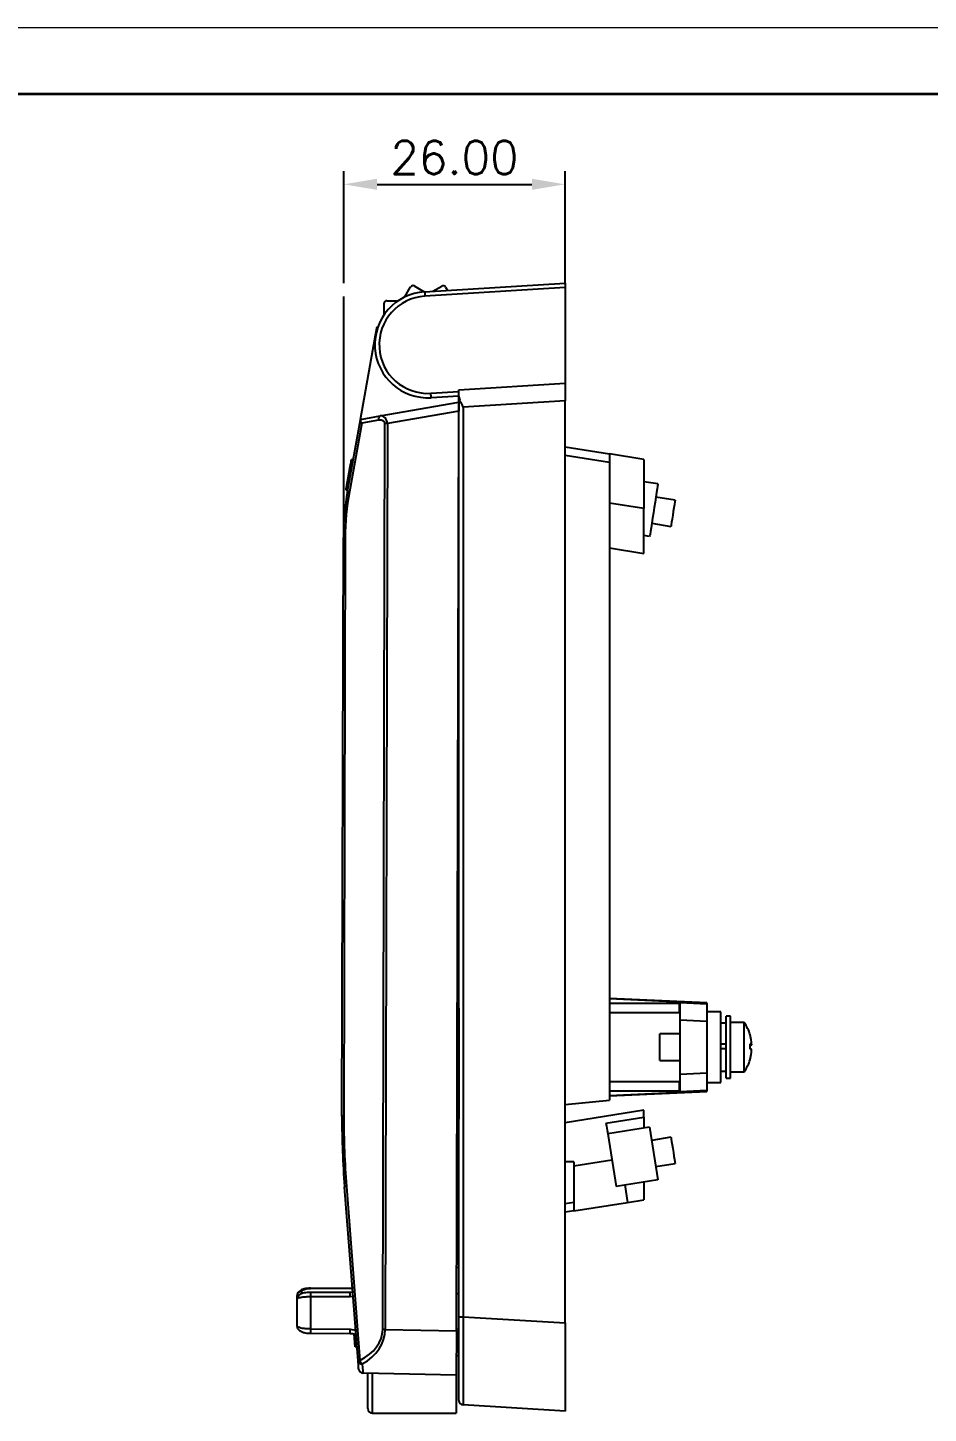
# Model space of a CAD drawing. Header units: millimetres. Extents: x 1222 to 2777, y 555 to 1864.
# Drawn here: x 1412.6 to 1548, y 766.2 to 974.5 of the extents above; entities that cross this region are included whole.
import ezdxf

# ---------------------------------------------------------------- set-up
doc = ezdxf.new("R2010")
doc.units = ezdxf.units.MM
doc.linetypes.add('点画线', pattern=[18, 12, -2, 2, -2])
doc.layers.add('粗实线层', color=7, linetype='Continuous', lineweight=35)
doc.layers.add('细实线层', color=7, linetype='Continuous', lineweight=18)
doc.styles.get("Standard").update_dxf_attribs({"font": 'txt', "bigfont": 'gbcbig.shx'})
doc.dimstyles.new('ISO-25', dxfattribs={"dimtxt": 2.5, "dimasz": 2.5, "dimexe": 1.25, "dimexo": 0.625, "dimtad": 1, "dimtxsty": 'Standard', "dimcen": 2.5, "dimadec": 0, "dimazin": 0, "dimtfac": 1, "dimtmove": 1, "dimatfit": 3, "dimfxl": 1, "dimarcsym": 0})

# ---------------------------------------------------------------- blocks, each defined once
blk = doc.blocks.new('$CAXA_FRAME_13B17AC1$')
at = {"layer": '粗实线层'}
blk.add_line((287, 200), (-287, 200), dxfattribs=at)
at = {"layer": '细实线层'}
blk.add_line((297, 210), (-297, 210), dxfattribs=at)
blk = doc.blocks.new('*D4')
at = {"color": 0, "lineweight": -2, "transparency": 16777216}
for p, q in [((1460.1, 936.15), (1460.1, 953)), ((1493.38, 936.15), (1493.38, 953)), ((1465.1, 951), (1488.38, 951))]:
    blk.add_line(p, q, dxfattribs=at)
at = {"color": 0, "transparency": 16777216}
for points in [[(1465.1, 951.84), (1465.1, 950.17), (1460.1, 951)], [(1488.38, 951.84), (1488.38, 950.17), (1493.38, 951)]]:
    blk.add_solid(points, dxfattribs=at)
at = {"layer": 'Defpoints', "color": 0, "transparency": 16777216}
for p in [(1493.38, 951), (1460.1, 934.15), (1493.38, 934.15)]:
    blk.add_point(p, dxfattribs=at)
at = {"color": 0, "transparency": 16777216, "insert": (1476.74, 955.03), "char_height": 5, "attachment_point": 5}
blk.add_mtext('26.00', dxfattribs=at)

msp = doc.modelspace()

# ---------------------------------------------------------------- hatches: boundary and pattern name
at = {"linetype": '点画线'}
h = msp.add_hatch(dxfattribs=at)
h.set_pattern_fill('ANGLE', color=1, scale=1.686912)
h.set_pattern_definition([(0, (-927.538, -641.726), (0, 11.78308), [8.56951, -3.213567]), (90, (-927.538, -641.726), (-11.78308, 7e-16), [8.56951, -3.213567])])
h.paths.add_polyline_path([(1417.712, 932.105, 1), (1417.4639, 932.105, 1)])

# ---------------------------------------------------------------- linework, layer by layer
at = {"color": 7, "linetype": 'Continuous', "lineweight": 25}
for p, q in [((1469.2861, 934.0779), (1470.1545, 935.5734)), ((1470.7, 935.7181), (1472.1955, 934.8497)), ((1472.2632, 934.8541), (1493.3841, 936.1459)), ((1493.3841, 935.4796), (1472.3038, 934.1902)), ((1473.4887, 934.9291), (1474.8452, 935.7077)), ((1475.39, 935.5603), (1475.6755, 935.0628)), ((1493.3841, 936.1459), (1493.3841, 935.4796)), ((1493.3841, 935.4796), (1493.3841, 921.0861)), ((1466.5595, 933.5098), (1468.2888, 933.5054)), ((1466.155, 931.3824), (1466.1594, 933.1117)), ((1464.8958, 928.3042), (1465.1319, 929.6133)), ((1465.1319, 929.6133), (1465.2417, 929.5935)), ((1462.616, 915.6636), (1464.8958, 928.3042)), ((1477.4212, 920.1098), (1493.3841, 921.0861)), ((1493.3841, 921.0861), (1493.3841, 918.4306)), ((1473.1971, 919.5849), (1477.4212, 919.8432)), ((1477.4212, 919.1769), (1473.2377, 918.921)), ((1477.3858, 919.1747), (1477.3834, 918.2294)), ((1477.4212, 919.1677), (1477.4212, 920.1098)), ((1477.4212, 780.756), (1477.4212, 919.1677)), ((1465.5923, 916.1807), (1477.3834, 918.2294)), ((1477.38, 916.8827), (1466.6647, 915.021)), ((1477.0336, 778.636), (1477.38, 916.8827)), ((1477.3834, 918.2294), (1477.38, 916.8827)), ((1477.3808, 917.1652), (1477.4212, 917.1651)), ((1493.3841, 918.4306), (1478.0457, 917.4925)), ((1478.0457, 917.4925), (1478.0457, 780.756)), ((1493.3841, 779.8178), (1493.3841, 918.4306)), ((1460.6728, 904.8889), (1462.6006, 915.5782)), ((1462.8065, 915.0889), (1460.9459, 904.7718)), ((1462.616, 915.6636), (1465.5923, 916.1807)), ((1465.3247, 915.5264), (1462.8065, 915.0889)), ((1465.9536, 778.8507), (1466.2948, 915.0219)), ((1466.6647, 915.021), (1466.3235, 778.8498)), ((1493.3841, 911.5256), (1500.0353, 910.4721)), ((1500.0353, 910.4721), (1500.0353, 909.1583)), ((1505.2233, 909.6504), (1500.0353, 910.4721)), ((1460.5054, 905.4598), (1461.0721, 908.6017)), ((1461.3339, 908.5545), (1461.0721, 908.6017)), ((1461.1429, 908.9944), (1461.1901, 909.2563)), ((1461.4047, 908.9472), (1461.1429, 908.9944)), ((1461.4519, 909.209), (1461.1901, 909.2563)), ((1461.5228, 909.6018), (1461.2609, 909.649)), ((1500.0353, 909.1583), (1493.3841, 910.2117)), ((1500.0353, 909.1583), (1500.0353, 813.3221)), ((1505.2233, 909.6504), (1505.2233, 902.2429)), ((1507.3388, 905.9483), (1505.2233, 906.2834)), ((1460.6964, 905.0199), (1460.4346, 905.0671)), ((1460.5054, 905.4598), (1460.7672, 905.4126)), ((1505.2233, 895.5088), (1505.2233, 902.2429)), ((1509.9171, 903.5197), (1507.0266, 903.9775)), ((1506.4023, 900.0359), (1509.2928, 899.5781)), ((1459.8213, 810.892), (1460.0393, 897.9059)), ((1460.3229, 897.9052), (1460.1049, 810.8913)), ((1506.0902, 898.0651), (1505.2233, 898.2024)), ((1500.0353, 896.3305), (1505.2233, 895.5088)), ((1477.4212, 827.1407), (1477.3373, 793.668)), ((1514.6687, 827.9283), (1500.0353, 828.6129)), ((1500.0353, 828.5934), (1510.678, 828.0955)), ((1510.5739, 827.8295), (1500.0353, 827.8295)), ((1510.5739, 826.4992), (1510.5739, 827.8295)), ((1510.5739, 827.8295), (1510.678, 827.8295)), ((1510.678, 827.9949), (1510.678, 828.0955)), ((1510.678, 827.9949), (1514.6687, 827.8128)), ((1510.678, 825.3317), (1510.678, 827.9949)), ((1514.6687, 827.9283), (1514.6687, 827.8128)), ((1514.6687, 827.8128), (1514.6687, 825.1496)), ((1500.0353, 826.4992), (1510.5739, 826.4992)), ((1510.5739, 826.4992), (1510.678, 826.4992)), ((1514.6687, 825.1496), (1510.678, 825.3317)), ((1510.678, 817.2225), (1510.678, 825.3317)), ((1516.7971, 826.5981), (1514.6687, 826.5981)), ((1514.6687, 825.1496), (1514.6687, 817.4046)), ((1516.7971, 815.9561), (1516.7971, 826.5981)), ((1518.2603, 825.9329), (1517.5952, 825.9329)), ((1517.5952, 816.6213), (1517.5952, 825.9329)), ((1518.2603, 816.6213), (1518.2603, 825.9329)), ((1520.3122, 825.0018), (1518.2603, 825.0018)), ((1520.3122, 817.5524), (1520.3122, 825.0018)), ((1510.678, 823.2725), (1507.6184, 823.2725)), ((1507.6184, 819.2817), (1507.6184, 823.2725)), ((1517.5952, 824.8688), (1516.7971, 824.8688)), ((1517.5952, 821.7161), (1516.7971, 821.7161)), ((1516.7971, 821.0776), (1517.5952, 821.0776)), ((1521.1844, 821.7218), (1521.3951, 821.7218)), ((1507.6184, 819.2817), (1510.678, 819.2817)), ((1510.678, 817.2225), (1514.6687, 817.4046)), ((1510.678, 814.5593), (1510.678, 817.2225)), ((1514.6687, 817.4046), (1514.6687, 814.7414)), ((1516.7971, 817.6855), (1517.5952, 817.6855)), ((1517.5952, 816.6213), (1518.2603, 816.6213)), ((1518.2603, 817.5524), (1520.3122, 817.5524)), ((1510.5739, 816.055), (1500.0353, 816.055)), ((1500.0353, 814.7247), (1510.5739, 814.7247)), ((1500.0353, 813.9413), (1514.6687, 814.6259)), ((1510.5739, 814.7247), (1510.5739, 816.055)), ((1510.5739, 816.055), (1510.678, 816.055)), ((1510.5739, 814.7247), (1510.678, 814.7247)), ((1514.6687, 814.7414), (1510.678, 814.5593)), ((1510.678, 814.4587), (1510.678, 814.5593)), ((1514.6687, 815.9561), (1516.7971, 815.9561)), ((1514.6687, 814.7414), (1514.6687, 814.6259)), ((1493.3841, 812.6416), (1500.0353, 813.3221)), ((1510.678, 814.4587), (1500.0353, 813.9608)), ((1505.2233, 811.7905), (1493.3841, 809.9154)), ((1499.5251, 809.868), (1505.2233, 810.7705)), ((1505.2233, 810.7705), (1505.2233, 811.7905)), ((1505.2233, 810.7705), (1505.2233, 809.0969)), ((1506.0902, 809.2342), (1499.7837, 808.2353)), ((1506.0902, 809.2342), (1507.3388, 801.351)), ((1499.7837, 808.2353), (1501.0322, 800.3521)), ((1509.2928, 807.7212), (1506.4023, 807.2634)), ((1494.7144, 804.053), (1493.3841, 804.053)), ((1494.7144, 804.053), (1494.7144, 797.9717)), ((1507.0266, 803.3218), (1509.9171, 803.7796)), ((1462.2422, 774.1242), (1460.2172, 800.2976)), ((1460.4988, 800.3499), (1462.5238, 774.1765)), ((1507.3388, 801.351), (1501.0322, 800.3521)), ((1502.3461, 800.5602), (1502.7623, 797.9325)), ((1505.2233, 801.0159), (1505.2233, 798.3223)), ((1493.3841, 797.761), (1494.7144, 797.9717)), ((1494.7144, 797.9717), (1494.7144, 796.6578)), ((1494.7144, 796.6578), (1502.7623, 797.9325)), ((1502.7623, 797.9325), (1505.2233, 798.3223)), ((1494.7144, 796.6578), (1493.3841, 796.4471)), ((1477.3357, 793.0029), (1477.0696, 793.0035)), ((1477.0713, 793.6687), (1477.3373, 793.668)), ((1477.3373, 793.668), (1477.3357, 793.0029)), ((1477.0575, 788.1808), (1477.4212, 788.1799)), ((1453.091, 779.3439), (1453.1012, 783.41)), ((1453.1012, 783.41), (1453.1025, 783.954)), ((1455.0974, 783.7346), (1455.0853, 778.9048)), ((1461.0834, 783.7196), (1455.0974, 783.7346)), ((1461.0851, 784.4021), (1455.0991, 784.4171)), ((1461.3996, 785.015), (1455.1006, 785.0308)), ((1461.4448, 784.4302), (1461.0846, 784.4171)), ((1477.4212, 780.756), (1478.0457, 780.756)), ((1477.4212, 768.1422), (1477.4212, 780.756)), ((1478.0457, 780.756), (1493.3841, 779.8178)), ((1493.3841, 779.8178), (1493.3841, 766.5402)), ((1455.0836, 778.2571), (1461.0697, 778.2421)), ((1455.0853, 778.9048), (1461.0713, 778.8898)), ((1461.8119, 776.2362), (1461.6628, 778.1633)), ((1466.3235, 778.8498), (1477.0336, 778.636)), ((1477.0336, 778.636), (1477.017, 771.9858)), ((1461.8119, 776.2362), (1462.0772, 776.2567)), ((1477.4212, 774.8775), (1477.0242, 774.8785)), ((1477.017, 771.9858), (1462.9883, 772.2658)), ((1477.017, 771.9858), (1477.0026, 766.2319)), ((1493.3841, 766.5402), (1478.0457, 767.4784)), ((1464.3653, 766.2636), (1477.0026, 766.2319))]:
    msp.add_line(p, q, dxfattribs=at)
msp.add_line((1460.1029, 900.061), (1460.1029, 934.147))
at = {"color": 8, "linetype": 'Continuous', "lineweight": 25}
for p, q in [((1477.4212, 916.4999), (1477.3791, 916.5001)), ((1505.2233, 902.2429), (1500.0353, 903.0646)), ((1521.1843, 821.7225), (1521.3928, 821.7225)), ((1521.3928, 821.6284), (1521.188, 821.6284)), ((1521.3928, 820.4568), (1521.3869, 820.4568)), ((1500.4079, 804.2937), (1494.7144, 803.3919)), ((1453.7693, 784.5899), (1453.7681, 784.1363)), ((1461.4022, 784.9806), (1455.1005, 784.9964)), ((1461.4944, 783.7891), (1461.0834, 783.7196)), ((1477.4212, 784.1892), (1477.0475, 784.1901)), ((1461.0713, 778.8898), (1461.8844, 778.748)), ((1477.0342, 778.8692), (1477.4212, 778.8682))]:
    msp.add_line(p, q, dxfattribs=at)
at = {"color": 7, "linetype": 'Continuous', "lineweight": 25, "flags": 128}
for points in [[(1472.2632, 934.8541), (1472.264, 934.8414), (1472.2663, 934.8036), (1472.2701, 934.7422), (1472.2751, 934.6597), (1472.2813, 934.5591), (1472.2883, 934.4443), (1472.2959, 934.3198), (1472.3038, 934.1902)], [(1473.2377, 918.921), (1473.237, 918.9338), (1473.2347, 918.9715), (1473.2309, 919.0329), (1473.2259, 919.1155), (1473.2197, 919.2161), (1473.2127, 919.3308), (1473.2051, 919.4554), (1473.1971, 919.5849)], [(1462.6006, 915.5782), (1462.6091, 915.6252), (1462.6143, 915.6539), (1462.616, 915.6636)], [(1465.5923, 916.1807), (1465.5262, 916.1579), (1465.4662, 916.1137), (1465.4142, 916.0496), (1465.3721, 915.9679), (1465.3413, 915.8713), (1465.3228, 915.763), (1465.3172, 915.6468), (1465.3247, 915.5264)], [(1466.6647, 915.021), (1466.6154, 915.0211), (1466.5665, 915.0212), (1466.5182, 915.0213), (1466.4707, 915.0214), (1466.4244, 915.0216), (1466.3795, 915.0217), (1466.3362, 915.0218), (1466.2948, 915.0219)], [(1461.0721, 908.6017), (1461.0859, 908.6783), (1461.0992, 908.752), (1461.1114, 908.8199), (1461.1221, 908.8794), (1461.1309, 908.9283), (1461.1375, 908.9645), (1461.1415, 908.9869), (1461.1429, 908.9944)], [(1461.1901, 909.2563), (1461.2039, 909.3329), (1461.2172, 909.4066), (1461.2295, 909.4745), (1461.2402, 909.534), (1461.249, 909.5828), (1461.2555, 909.6191), (1461.2596, 909.6415), (1461.2609, 909.649)], [(1460.4346, 905.0671), (1460.4359, 905.0746), (1460.44, 905.097), (1460.4465, 905.1333), (1460.4553, 905.1821), (1460.4661, 905.2416), (1460.4783, 905.3095), (1460.4916, 905.3832), (1460.5054, 905.4598)], [(1507.3388, 905.9483), (1507.3251, 905.8622), (1507.2848, 905.6075), (1507.2195, 905.1955), (1507.1322, 904.6442), (1507.0266, 903.9775), (1506.9074, 903.2247), (1506.7797, 902.4187), (1506.6492, 901.5947), (1506.5216, 900.7887), (1506.4023, 900.0359), (1506.2968, 899.3693), (1506.2094, 898.8179), (1506.1442, 898.4059), (1506.1038, 898.1513), (1506.0902, 898.0651)], [(1509.9171, 903.5197), (1509.9086, 903.4661), (1509.8738, 903.2463), (1509.8151, 902.8757), (1509.7377, 902.3872), (1509.6486, 901.8242), (1509.5555, 901.2368), (1509.4669, 900.6771), (1509.3905, 900.1948), (1509.3332, 899.8329), (1509.3, 899.6235), (1509.2928, 899.5781)], [(1460.3229, 897.9052), (1460.2605, 897.9053), (1460.2044, 897.9055), (1460.1555, 897.9056), (1460.1145, 897.9057), (1460.0819, 897.9058), (1460.0584, 897.9058), (1460.0441, 897.9059), (1460.0393, 897.9059)], [(1460.1049, 810.8913), (1460.0424, 810.8914), (1459.9863, 810.8916), (1459.9374, 810.8917), (1459.8964, 810.8918), (1459.8639, 810.8919), (1459.8403, 810.8919), (1459.8261, 810.892), (1459.8213, 810.892)], [(1499.5251, 809.868), (1499.6017, 809.3842), (1499.6912, 808.819), (1499.7837, 808.2353)], [(1509.2928, 807.7212), (1509.3013, 807.6675), (1509.3361, 807.4477), (1509.3948, 807.0771), (1509.4722, 806.5886), (1509.5614, 806.0257), (1509.6544, 805.4382), (1509.7431, 804.8785), (1509.8194, 804.3963), (1509.8768, 804.0344), (1509.9099, 803.8249), (1509.9171, 803.7796)], [(1466.3235, 778.8498), (1466.2742, 778.8499), (1466.2253, 778.85), (1466.177, 778.8501), (1466.1295, 778.8502), (1466.0832, 778.8504), (1466.0383, 778.8505), (1465.995, 778.8506), (1465.9536, 778.8507)], [(1462.3385, 772.8795), (1462.3274, 773.0223), (1462.2948, 773.4439), (1462.2422, 774.1242)], [(1463.7019, 766.9304), (1463.7019, 766.9526), (1463.7024, 767.1302), (1463.7032, 767.4833), (1463.7045, 768.0075), (1463.7063, 768.6964), (1463.7084, 769.5418), (1463.7109, 770.5334), (1463.7137, 771.6589), (1463.7152, 772.2513)]]:
    msp.add_lwpolyline(points, dxfattribs=at)
at = {"color": 8, "linetype": 'Continuous', "lineweight": 25, "flags": 128}
for points in [[(1455.0991, 784.4171), (1455.099, 784.4044), (1455.0989, 784.3566), (1455.0987, 784.2761), (1455.0984, 784.1672), (1455.0981, 784.0357), (1455.0978, 783.8889), (1455.0974, 783.7346)], [(1455.1006, 785.0308), (1455.1006, 785.0281), (1455.1005, 784.9964)], [(1461.0834, 783.7196), (1461.0838, 783.8739), (1461.0842, 784.0207), (1461.0845, 784.1522), (1461.0848, 784.2611), (1461.085, 784.3416), (1461.0851, 784.3894), (1461.0851, 784.4021)], [(1455.0853, 778.9048), (1455.0849, 778.7514), (1455.0845, 778.6073), (1455.0842, 778.4803), (1455.0839, 778.3773), (1455.0838, 778.3039), (1455.0837, 778.2639), (1455.0836, 778.2572)], [(1461.0697, 778.2421), (1461.0697, 778.2489), (1461.0698, 778.2889), (1461.07, 778.3623), (1461.0703, 778.4653), (1461.0706, 778.5923), (1461.0709, 778.7364), (1461.0713, 778.8898)], [(1464.3803, 772.238), (1464.3771, 770.9884), (1464.3743, 769.8613), (1464.3718, 768.8697), (1464.3697, 768.0252), (1464.368, 767.3376), (1464.3667, 766.8147), (1464.3658, 766.4628), (1464.3654, 766.2858), (1464.3653, 766.2636)]]:
    msp.add_lwpolyline(points, dxfattribs=at)
at = {"color": 7, "linetype": 'Continuous', "lineweight": 25}
for centre, radius, start, end in [((1470.4996, 935.373), 0.3991, 59.856432, 149.856432), ((1475.0439, 935.3616), 0.3991, 29.856432, 119.856432), ((1472.7505, 926.8876), 7.9814, 93.5, 273.5), ((1472.7505, 926.8876), 7.3163, 93.5, 273.5), ((1466.5585, 933.1107), 0.3991, 89.856432, 179.856432), ((1499.9464, 897.8059), 39.9072, 169.776508, 179.856432), ((1499.5649, 897.8068), 39.2421, 169.776508, 179.856432), ((1460.991, 905.254), 0.4842, 228.924388, 264.654841), ((1514.8017, 821.2771), 6.6512, 16.126792, 34.055798), ((1521.1699, 823.1168), 0.0223, 332.568585, 59.370551), ((1514.8233, 821.3004), 6.6177, 6.916843, 16.103246), ((1513.7644, 821.3855), 7.4276, 356.925481, 3.074519), ((1521.016, 820.8185), 0.9795, 67.374884, 80.283572), ((1521.0161, 822.5323), 0.9792, 279.714696, 292.626848), ((1521.016, 820.0217), 0.9794, 67.375406, 80.284288), ((1513.7109, 821.1687), 7.481, 358.595612, 0.830194), ((1514.8017, 821.2771), 6.6512, 325.944202, 343.873208), ((1514.8232, 821.3008), 6.6178, 343.896777, 353.083081), ((1514.8233, 821.2538), 6.6177, 343.896754, 353.083157), ((1521.1442, 819.4358), 0.0474, 352.54463, 38.485927), ((1592.8449, 810.5586), 133.0241, 179.856432, 184.424002), ((1592.4634, 810.5596), 132.359, 179.856432, 184.424002), ((1460.5255, 799.4211), 0.9291, 91.644589, 109.379751), ((1453.7542, 783.9383), 0.6518, 88.672637, 178.622324), ((1462.5504, 773.2483), 0.9286, 91.639673, 109.384667), ((1462.8247, 774.2391), 0.5938, 191.158138, 276.091419), ((1463.0016, 772.9308), 0.6651, 184.424002, 268.856432), ((1463.5796, 774.5152), 1.1088, 197.784231, 231.389207), ((1464.367, 766.9287), 0.6651, 179.856432, 269.856432), ((1478.0863, 768.1422), 0.6651, 180, 266.5)]:
    msp.add_arc(centre, radius, start, end, dxfattribs=at)
for centre, major_axis, ratio, start_param, end_param in [((1463.188, 915.0879), (-0.5542, 0.5578), 0.36546061, 0.25016585, 1.22086456), ((1465.32, 914.8505), (0.9535, 0.309), 0.65498378, 6.07231723, 7.64008297), ((1465.7015, 914.8495), (0.0248, 1.3416), 0.72254379, 4.85387704, 6.42164278), ((1478.0863, 780.8031), (0.0406, 13.3248), 0.0030365, 1.57434682, 3.14141622), ((1457.1851, 779.0275), (8.7659, -0.3119), 0.68235388, 5.39127423, 6.30574645), ((1457.5666, 779.0266), (8.7525, -0.3668), 0.75911948, 5.39728749, 6.31175972), ((1462.5377, 778.9274), (-0.4507, 6.6615), 0.00173165, 2.48542122, 3.14144073)]:
    msp.add_ellipse(centre, major_axis=major_axis, ratio=ratio, start_param=start_param, end_param=end_param, dxfattribs=at)
for points, knots in [([(1477.4212, 919.1677), (1477.4393, 919.0224), (1477.4848, 918.6571), (1477.7475, 918.0837), (1477.9557, 917.6678), (1478.0439, 917.496), (1478.0457, 917.4925)], [0, 0, 0, 0, 0.27948552, 0.70283811, 0.99389091, 1, 1, 1, 1]), ([(1521.3928, 821.7225), (1521.3977, 821.7242), (1521.4074, 821.7276), (1521.4136, 821.7884), (1521.4124, 821.8828), (1521.4047, 821.9919), (1521.3963, 822.0664), (1521.3928, 822.0974)], [0, 0, 0, 0, 0.213494795, 0.427068777, 0.638956654, 0.85011448, 1, 1, 1, 1]), ([(1521.4112, 821.7044), (1521.4112, 821.704), (1521.4108, 821.6722), (1521.4044, 821.6435), (1521.3962, 821.6329), (1521.3928, 821.6284)], [0, 0, 0, 0, 0.00720282, 0.58784472, 1, 1, 1, 1]), ([(1521.3928, 820.5039), (1521.3977, 820.5485), (1521.4074, 820.6378), (1521.4136, 820.7608), (1521.4124, 820.8565), (1521.4047, 820.9122), (1521.3963, 820.9218), (1521.3928, 820.9258)], [0, 0, 0, 0, 0.21349616, 0.42706764, 0.63895891, 0.85011242, 1, 1, 1, 1]), ([(1455.099, 784.4116), (1455.0114, 784.4127), (1454.758, 784.416), (1454.3511, 784.372), (1453.9121, 784.2816), (1453.5863, 784.1574), (1453.3168, 783.9641), (1453.157, 783.7197), (1453.0821, 783.5137), (1453.1026, 783.414), (1453.1033, 783.4107)], [0, 0, 0, 0, 0.09148715, 0.26453384, 0.44181175, 0.63943033, 0.76961288, 0.88302518, 0.99610406, 1, 1, 1, 1]), ([(1455.0974, 783.7346), (1454.9768, 783.7337), (1454.6299, 783.7312), (1454.0741, 783.6951), (1453.5392, 783.6189), (1453.172, 783.5178), (1453.1248, 783.4459), (1453.1012, 783.41)], [0, 0, 0, 0, 0.11482149, 0.33037031, 0.55279798, 0.77676718, 1, 1, 1, 1]), ([(1455.1001, 785.0307), (1454.9341, 785.026), (1454.598, 785.0164), (1454.1252, 784.9332), (1453.7386, 784.8069), (1453.4425, 784.6369), (1453.2268, 784.4046), (1453.106, 784.1638), (1453.1157, 784.0062), (1453.1188, 783.956)], [0, 0, 0, 0, 0.172625, 0.34956393, 0.53657633, 0.6941827, 0.81731861, 0.94178896, 1, 1, 1, 1]), ([(1453.7693, 784.5899), (1453.7782, 784.6236), (1453.7985, 784.7006), (1453.977, 784.8157), (1454.279, 784.9155), (1454.6668, 784.9839), (1454.9557, 784.9922), (1455.1005, 784.9964)], [0, 0, 0, 0, 0.166894995, 0.382054032, 0.589796251, 0.794473305, 1, 1, 1, 1]), ([(1453.0979, 779.3392), (1453.0957, 779.3268), (1453.0755, 779.2111), (1453.1572, 778.9982), (1453.3173, 778.7616), (1453.5431, 778.5858), (1453.8483, 778.4376), (1454.2523, 778.3281), (1454.6939, 778.2646), (1454.97, 778.2628), (1455.0837, 778.2621)], [0, 0, 0, 0, 0.01471336, 0.1369843, 0.25015188, 0.36994313, 0.51649708, 0.71321749, 0.88199322, 1, 1, 1, 1]), ([(1455.0853, 778.9048), (1454.8682, 778.9101), (1454.4351, 778.9207), (1453.8539, 778.9954), (1453.4013, 779.1031), (1453.1341, 779.2262), (1453.1041, 779.3081), (1453.091, 779.3439)], [0, 0, 0, 0, 0.20595238, 0.41077454, 0.61834, 0.8332049, 1, 1, 1, 1]), ([(1461.0682, 778.2353), (1461.2521, 778.2303), (1461.5525, 778.2223), (1461.8297, 778.1102), (1461.9371, 778.0667)], [0, 0, 0, 0, 0.61225019, 1, 1, 1, 1])]:
    msp.add_open_spline(points, degree=3, knots=knots, dxfattribs=at)

# ---------------------------------------------------------------- block references
at = {"layer": '粗实线层'}
msp.add_blockref('$CAXA_FRAME_13B17AC1$', (1518.6498, 764.5486), dxfattribs=at)

# ---------------------------------------------------------------- dimensions: what is measured, and where the dimension line sits
dim = msp.add_linear_dim(base=(1493.3841, 951.0025), p1=(1460.1029, 934.147), p2=(1493.3841, 934.147), text='26.00', dimstyle='ISO-25', override={"dimtxt": 5, "dimasz": 5, "dimexe": 2, "dimexo": 2, "dimgap": 1.524, "dimlfac": 2, "dimzin": 0, "dimadec": 2, "dimtzin": 0})
dim.commit()
dim.dimension.update_dxf_attribs({"geometry": '*D4', "text_midpoint": (1476.7435, 955.0265)})

doc.saveas('drawing.dxf')
